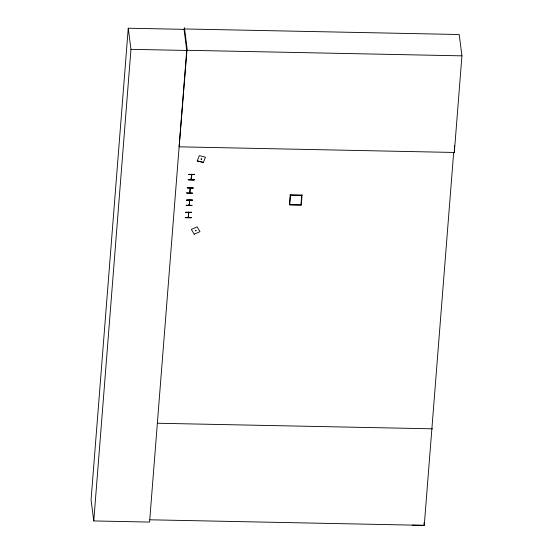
<?xml version="1.0" encoding="UTF-8"?>
<svg xmlns="http://www.w3.org/2000/svg" width="553" height="553" viewBox="0 0 553 553"><rect width="100%" height="100%" fill="white"/><g stroke="black" fill="none" stroke-linecap="round" stroke-linejoin="round"><path stroke-width="0.83" d="M412.289 525.177L424.262 525.35L453.674 152.386L454.317 152.462L454.435 145.557M185.269 217.343L185.269 217.751L191.186 217.868L191.186 217.412M185.283 217.488L191.2 217.633M186.25 205.301L192.168 205.37L186.23 205.522L186.237 205.073M194.172 179.504L194.172 179.96L188.262 179.836L188.262 179.386M194.193 179.684L188.276 179.552L194.186 179.677M184.052 29.344L128.255 28.217L91.065 499.829L93.768 520.94L149.573 522.067L186.734 50.282L461.935 55.846L454.317 152.462L179.124 146.828L187.101 48.588L184.419 27.65M93.768 520.94L130.957 49.328L128.255 28.217M185.69 212.442L191.628 212.283L185.67 212.248M186.651 200.227L192.589 200.068L186.638 200.027M188.677 174.534L194.615 174.375L188.663 174.34M188.144 216.714L188.4 217.502L188.704 212.649M189.34 205.246L189.465 199.979M191.117 179.552L191.49 174.285M188.746 212.559L188.352 217.529L188.352 217.122M191.345 179.573C191.055 177.472 192.479 174.437 191.393 174.741M191.179 179.061L191.345 179.628L191.345 178.813M302.042 194.933L301.267 205.163L289.44 204.921L290.207 194.697M301.689 195.209L300.963 204.873L289.793 204.651L290.519 194.981M190.37 188.103C189.361 201.714 189.79 184.764 190.336 188.525M193.197 188.103L187.294 187.882L193.184 187.909M188.677 174.465L194.594 174.568M186.651 200.151L192.568 200.255M185.69 212.366L191.601 212.559M193.197 188.034L187.273 187.681M189.085 204.852L189.361 205.287M189.714 200.815L189.672 199.979M189.154 204.804L189.112 204.499M188.538 212.552L188.504 212.193M197.276 160.909L199.343 155.642L205.426 157.218L203.352 162.444L197.276 160.909L203.352 162.444M189.672 200.794L189.665 200.435M194.214 234.244L199.979 231.638L197.144 226.854L191.379 229.426L194.207 234.202M453.674 152.386L454.324 152.393M130.957 49.328L186.755 50.454L184.004 28.95L459.204 34.514L461.935 55.846M188.262 179.794L194.172 179.953M290.235 194.87L302.062 195.112M290.539 195.154L301.71 195.382M157.328 423.245L432.522 428.817M149.925 519.799L424.262 525.35L423.944 522.841M190.087 188.497L190.294 188.144M186.762 192.893L192.679 193.128L186.741 193.177L186.748 192.727M191.462 175.135L191.421 174.389M189.714 200.29L189.32 205.26L189.313 204.9M190.052 188.532L190.032 187.785M189.831 192.61L189.824 193.018L189.638 192.195M189.354 204.81L189.32 204.499M189.112 205.26L189.043 204.548M188.151 217.474L188.055 217.115M189.879 192.513L189.838 192.209M189.624 192.962L189.568 192.25M191.697 174.292L191.663 174.935M191.068 178.861L191.138 179.621L191.041 179.207M190.308 187.688L190.398 188.103M190.101 187.681L190.101 188.089M189.396 200.082L189.465 200.843M188.711 212.193L188.773 212.96M188.435 212.297L188.497 213.057M188.352 216.714L188.421 217.426M195.617 230.283L195.43 230.753L195.983 230.891L196.17 230.421L195.617 230.283M201.499 158.822L200.974 159.057L201.237 159.492L201.755 159.257L201.499 158.822"/></g></svg>
